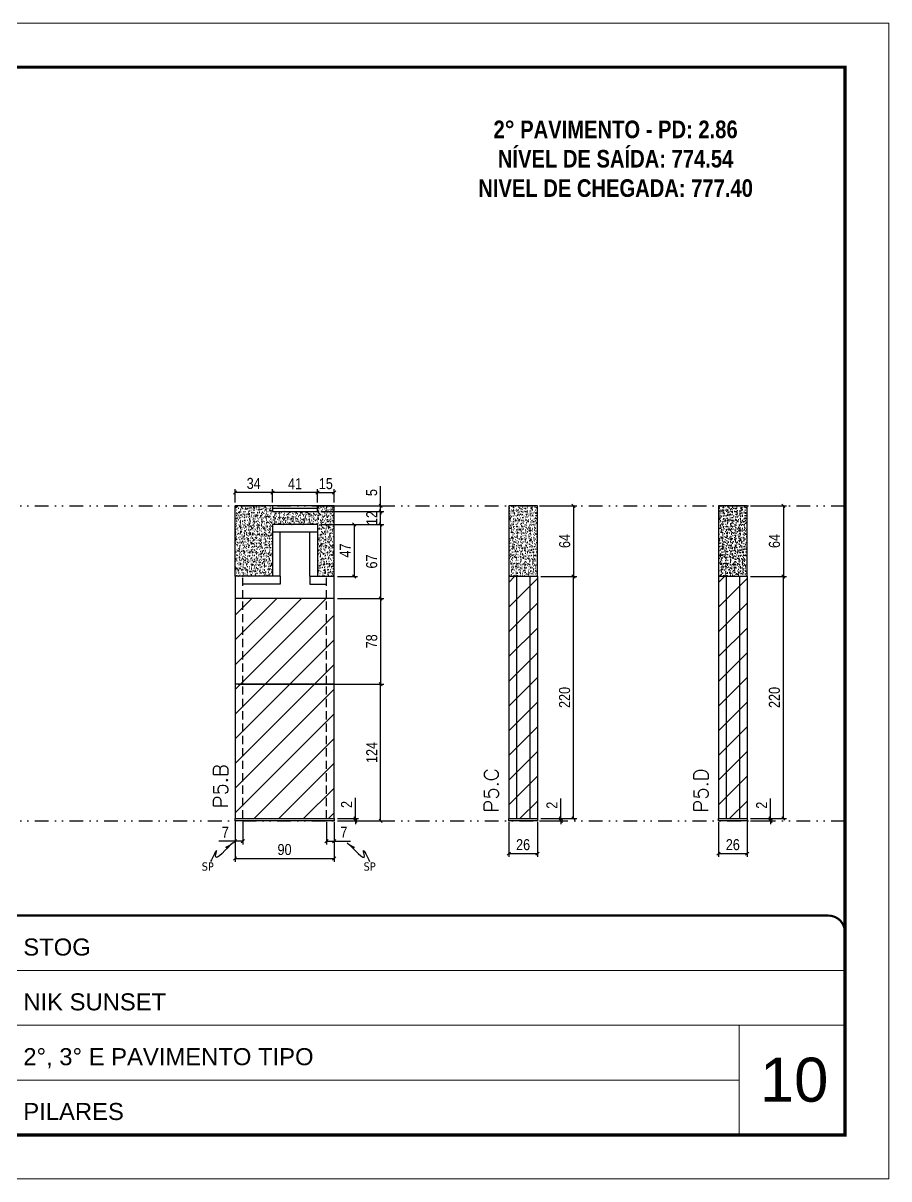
# Model space of a CAD drawing. Extents: x 808 to 7089, y -98 to 17032.
# Drawn here: x 3105 to 3892, y 13685 to 14735 of the extents above; entities that cross this region are included whole.
import ezdxf

# ---------------------------------------------------------------- set-up
doc = ezdxf.new("R2010")
doc.units = 0
for name, pattern in [('CONTINUO', [0]), ('DASHED', [0.75, 0.5, -0.25]), ('DIVIDE2', [0.625, 0.25, -0.125, 0, -0.125, 0, -0.125]), ('HIDDEN', [0.375, 0.25, -0.125])]:
    doc.linetypes.add(name, pattern=pattern)
for name, color, linetype, lineweight in [('CARIMBO', 255, 'Continuous', 9), ('Folhas', 255, 'Continuous', 9), ('REAPROVEITAMENTO', 251, 'Continuous', 9), ('SARRAFO DE PRESSAO', 251, 'DASHED', 9), ('Texto Seção', 7, 'Continuous', 15)]:
    doc.layers.add(name, color=color, linetype=linetype, lineweight=lineweight)
for name, color, linetype in [('COTA', 241, 'Continuous'), ('NOMENCLATURA', 7, 'Continuous'), ('Nível', 160, 'Continuous'), ('Painéis', 200, 'Continuous'), ('SARR_2.2x7', 40, 'Continuous'), ('SARR_EDITAR', 141, 'Continuous'), ('Sarrafo de Pressão', 42, 'HIDDEN'), ('texto', 7, 'Continuous')]:
    doc.layers.add(name, color=color, linetype=linetype)
doc.styles.add('ARIAL', font='arial.ttf')
doc.styles.add('COTA TECNICA', font='techl___.ttf', dxfattribs={"height": 10})
doc.styles.add('COTA TECNICA-50', font='techl___.ttf', dxfattribs={"height": 10})
doc.styles.add('REGUA-120', font='ROMANS.shx', dxfattribs={"height": 15})
doc.styles.add('ROMANC', font='techb___.ttf', dxfattribs={"height": 2.5})
doc.styles.get("Standard").update_dxf_attribs({"font": 'arial.ttf'})
doc.dimstyles.new('COTA PAINEL-50', dxfattribs={"dimtxt": 10, "dimasz": 3, "dimexe": 3, "dimexo": 3, "dimgap": 3, "dimtad": 1, "dimdec": 1, "dimzin": 12, "dimdsep": 46, "dimtxsty": 'COTA TECNICA-50', "dimblk1": 'OBLIQUE', "dimblk2": 'OBLIQUE', "dimsah": 1, "dimcen": 0.9, "dimclrd": 4, "dimclre": 4, "dimclrt": 240, "dimadec": 1, "dimazin": 3, "dimtfac": 1, "dimtdec": 1, "dimtmove": 0, "dimatfit": 3, "dimfxl": 1, "dimtolj": 1, "dimtzin": 12, "dimarcsym": 0})
doc.dimstyles.new('PAINEL', dxfattribs={"dimtxt": 10, "dimasz": 3, "dimexe": 3, "dimexo": 3, "dimgap": 3, "dimtad": 1, "dimdec": 1, "dimzin": 12, "dimdsep": 46, "dimtxsty": 'COTA TECNICA', "dimblk1": 'OBLIQUE', "dimblk2": 'OBLIQUE', "dimsah": 1, "dimcen": 0.9, "dimclrd": 4, "dimclre": 4, "dimclrt": 240, "dimadec": 1, "dimazin": 3, "dimtfac": 1, "dimtdec": 1, "dimtmove": 0, "dimatfit": 3, "dimfxl": 1, "dimtolj": 1, "dimtzin": 12, "dimarcsym": 0})
doc.dimstyles.get("Standard").update_dxf_attribs({"dimtxt": 0.18, "dimasz": 0.18, "dimexe": 0.18, "dimexo": 0.0625, "dimgap": 0.09, "dimtad": 0, "dimtih": 1, "dimtoh": 1, "dimdec": 4, "dimzin": 0, "dimdsep": 46, "dimtxsty": 'Standard', "dimcen": 0.09, "dimadec": 0, "dimazin": 0, "dimtfac": 1, "dimtdec": 4, "dimtofl": 0, "dimtmove": 0, "dimatfit": 3, "dimfxl": 1, "dimtolj": 1, "dimtzin": 0, "dimarcsym": 0})

# ---------------------------------------------------------------- blocks, each defined once
blk = doc.blocks.new('9999999999')
at = {"color": 30, "linetype": 'CONTINUO'}
for p, q in [((98564.6, 34379.6), (99584, 34379.6)), ((98564.6, 34329.8), (99488, 34329.8)), ((99584, 34329.8), (99488, 34329.8)), ((99488, 34329.8), (99488, 34230.2)), ((98564.6, 34280), (99488, 34280))]:
    blk.add_line(p, q, dxfattribs=at)
at = {"color": 30, "linetype": 'CONTINUO', "const_width": 2}
blk.add_lwpolyline([(99584, 34230.2), (99584, 34414.4, 0.414214), (99569, 34429.4), (98229, 34429.4, 0.414214), (98214, 34414.4), (98214, 34245.2, 0.414214), (98229, 34230.2), (99584, 34230.2)], format="xyb", dxfattribs=at)
at = {"layer": 'Folhas'}
blk.add_lwpolyline([(98139, 34190.2), (99624, 34190.2), (99624, 35240.2), (98139, 35240.2)], close=True, dxfattribs=at)
at = {"layer": 'Folhas', "color": 30, "const_width": 3}
blk.add_lwpolyline([(98214, 34230.2), (99584, 34230.2), (99584, 35200.2), (98214, 35200.2)], close=True, dxfattribs=at)
at = {"color": 7, "linetype": 'Continuous', "ltscale": 5, "style": 'ARIAL'}
for s, height, p in [('STOG', 15.48, (98837.7, 34393.1)), ('NIK SUNSET', 15.48, (98837.7, 34343.3)), ('2°, 3° E PAVIMENTO TIPO', 15.483, (98837.7, 34293.5)), ('PILARES', 15.48, (98837.7, 34243.7))]:
    blk.add_text(s, height=height, dxfattribs=at).set_placement(p)
blk = doc.blocks.new('_Oblique')
at = {"color": 0, "linetype": 'ByBlock', "lineweight": -2}
blk.add_line((-0.5, -0.5), (0.5, 0.5), dxfattribs=at)
blk = doc.blocks.new('*D1522')
at = {"layer": 'COTA', "color": 4, "lineweight": -2, "transparency": 16777216}
for p, q in [((3736.9, 14009.7), (3736.9, 13977.8)), ((3762.9, 14009.7), (3762.9, 13977.8)), ((3736.9, 13980.8), (3762.9, 13980.8))]:
    blk.add_line(p, q, dxfattribs=at)
at = {"layer": 'Defpoints', "color": 0, "transparency": 16777216}
for p in [(3736.9, 14012.7), (3762.9, 14012.7), (3762.9, 13980.8)]:
    blk.add_point(p, dxfattribs=at)
at = {"layer": 'COTA', "color": 4, "lineweight": -2, "transparency": 16777216, "xscale": 3, "yscale": 3, "zscale": 3, "rotation": 180}
blk.add_blockref('_Oblique', (3736.9, 13980.8), dxfattribs=at)
at = {"layer": 'COTA', "color": 4, "lineweight": -2, "transparency": 16777216, "xscale": 3, "yscale": 3, "zscale": 3}
blk.add_blockref('_Oblique', (3762.9, 13980.8), dxfattribs=at)
at = {"layer": 'COTA', "color": 240, "transparency": 16777216, "insert": (3749.9, 13988.9), "char_height": 10, "attachment_point": 5, "style": 'COTA TECNICA'}
blk.add_mtext('\\A1;26', dxfattribs=at)
blk = doc.blocks.new('*D1523')
at = {"layer": 'COTA', "color": 4, "lineweight": -2, "transparency": 16777216}
for p, q in [((3784.1, 14012.7), (3784.1, 14030.9)), ((3765.9, 14012.7), (3787.1, 14012.7)), ((3765.9, 14010.7), (3787.1, 14010.7)), ((3784.1, 14010.7), (3784.1, 14012.7)), ((3784.1, 14010.7), (3784.1, 14007.7))]:
    blk.add_line(p, q, dxfattribs=at)
at = {"layer": 'Defpoints', "color": 0, "transparency": 16777216}
for p in [(3762.9, 14012.7), (3762.9, 14010.7), (3784.1, 14012.7)]:
    blk.add_point(p, dxfattribs=at)
at = {"layer": 'COTA', "color": 4, "lineweight": -2, "transparency": 16777216, "xscale": 3, "yscale": 3, "zscale": 3}
for p, rotation in [((3784.1, 14012.7), 270), ((3784.1, 14010.7), 90)]:
    blk.add_blockref('_Oblique', p, dxfattribs=dict(at, rotation=rotation))
at = {"layer": 'COTA', "color": 240, "transparency": 16777216, "insert": (3776.1, 14024.8), "char_height": 10, "attachment_point": 5, "rotation": 90, "style": 'COTA TECNICA-50'}
blk.add_mtext('\\A1;2', dxfattribs=at)
blk = doc.blocks.new('*D2057')
at = {"layer": 'COTA', "color": 4, "linetype": 'ByBlock', "lineweight": -2, "transparency": 16777216}
for p, q in [((3765.9, 14296.8), (3798.8, 14296.8)), ((3795.8, 14296.8), (3795.8, 14232.7)), ((3765.9, 14232.7), (3798.8, 14232.7))]:
    blk.add_line(p, q, dxfattribs=at)
at = {"layer": 'Defpoints', "color": 0, "linetype": 'ByBlock', "transparency": 16777216}
for p in [(3762.9, 14296.8), (3762.9, 14232.7), (3795.8, 14232.7)]:
    blk.add_point(p, dxfattribs=at)
at = {"layer": 'COTA', "color": 4, "linetype": 'ByBlock', "lineweight": -2, "transparency": 16777216, "xscale": 3, "yscale": 3, "zscale": 3}
for p, rotation in [((3795.8, 14296.8), 90), ((3795.8, 14232.7), 270)]:
    blk.add_blockref('_Oblique', p, dxfattribs=dict(at, rotation=rotation))
at = {"layer": 'COTA', "color": 240, "linetype": 'ByBlock', "transparency": 16777216, "insert": (3787.7, 14264.8), "char_height": 10, "attachment_point": 5, "rotation": 90, "style": 'COTA TECNICA'}
blk.add_mtext('\\A1;64', dxfattribs=at)
blk = doc.blocks.new('*D2058')
at = {"layer": 'COTA', "color": 4, "lineweight": -2, "transparency": 16777216}
for p, q in [((3765.9, 14232.7), (3798.8, 14232.7)), ((3795.8, 14012.7), (3795.8, 14232.7)), ((3765.9, 14012.7), (3798.8, 14012.7))]:
    blk.add_line(p, q, dxfattribs=at)
at = {"layer": 'Defpoints', "color": 0, "transparency": 16777216}
for p in [(3762.9, 14232.7), (3795.8, 14232.7), (3762.9, 14012.7)]:
    blk.add_point(p, dxfattribs=at)
at = {"layer": 'COTA', "color": 4, "lineweight": -2, "transparency": 16777216, "xscale": 3, "yscale": 3, "zscale": 3}
for p, rotation in [((3795.8, 14232.7), 90), ((3795.8, 14012.7), 270)]:
    blk.add_blockref('_Oblique', p, dxfattribs=dict(at, rotation=rotation))
at = {"layer": 'COTA', "color": 240, "transparency": 16777216, "insert": (3787.7, 14122.7), "char_height": 10, "attachment_point": 5, "rotation": 90, "style": 'COTA TECNICA-50'}
blk.add_mtext('\\A1;220', dxfattribs=at)
blk = doc.blocks.new('*D1524')
at = {"layer": 'COTA', "color": 4, "lineweight": -2, "transparency": 16777216}
for p, q in [((3546.4, 14009.7), (3546.4, 13977.8)), ((3572.4, 14009.7), (3572.4, 13977.8)), ((3546.4, 13980.8), (3572.4, 13980.8))]:
    blk.add_line(p, q, dxfattribs=at)
at = {"layer": 'Defpoints', "color": 0, "transparency": 16777216}
for p in [(3546.4, 14012.7), (3572.4, 14012.7), (3572.4, 13980.8)]:
    blk.add_point(p, dxfattribs=at)
at = {"layer": 'COTA', "color": 4, "lineweight": -2, "transparency": 16777216, "xscale": 3, "yscale": 3, "zscale": 3, "rotation": 180}
blk.add_blockref('_Oblique', (3546.4, 13980.8), dxfattribs=at)
at = {"layer": 'COTA', "color": 4, "lineweight": -2, "transparency": 16777216, "xscale": 3, "yscale": 3, "zscale": 3}
blk.add_blockref('_Oblique', (3572.4, 13980.8), dxfattribs=at)
at = {"layer": 'COTA', "color": 240, "transparency": 16777216, "insert": (3559.4, 13988.9), "char_height": 10, "attachment_point": 5, "style": 'COTA TECNICA'}
blk.add_mtext('\\A1;26', dxfattribs=at)
blk = doc.blocks.new('*D1525')
at = {"layer": 'COTA', "color": 4, "lineweight": -2, "transparency": 16777216}
for p, q in [((3575.4, 14232.7), (3608.2, 14232.7)), ((3605.2, 14012.7), (3605.2, 14232.7)), ((3575.4, 14012.7), (3608.2, 14012.7))]:
    blk.add_line(p, q, dxfattribs=at)
at = {"layer": 'Defpoints', "color": 0, "transparency": 16777216}
for p in [(3572.4, 14232.7), (3605.2, 14232.7), (3572.4, 14012.7)]:
    blk.add_point(p, dxfattribs=at)
at = {"layer": 'COTA', "color": 4, "lineweight": -2, "transparency": 16777216, "xscale": 3, "yscale": 3, "zscale": 3}
for p, rotation in [((3605.2, 14232.7), 90), ((3605.2, 14012.7), 270)]:
    blk.add_blockref('_Oblique', p, dxfattribs=dict(at, rotation=rotation))
at = {"layer": 'COTA', "color": 240, "transparency": 16777216, "insert": (3597.1, 14122.7), "char_height": 10, "attachment_point": 5, "rotation": 90, "style": 'COTA TECNICA'}
blk.add_mtext('\\A1;220', dxfattribs=at)
blk = doc.blocks.new('*D1526')
at = {"layer": 'COTA', "color": 4, "lineweight": -2, "transparency": 16777216}
for p, q in [((3593.6, 14012.7), (3593.6, 14030.9)), ((3575.4, 14012.7), (3596.6, 14012.7)), ((3575.4, 14010.7), (3596.6, 14010.7)), ((3593.6, 14010.7), (3593.6, 14012.7)), ((3593.6, 14010.7), (3593.6, 14007.7))]:
    blk.add_line(p, q, dxfattribs=at)
at = {"layer": 'Defpoints', "color": 0, "transparency": 16777216}
for p in [(3572.4, 14012.7), (3572.4, 14010.7), (3593.6, 14012.7)]:
    blk.add_point(p, dxfattribs=at)
at = {"layer": 'COTA', "color": 4, "lineweight": -2, "transparency": 16777216, "xscale": 3, "yscale": 3, "zscale": 3}
for p, rotation in [((3593.6, 14012.7), 270), ((3593.6, 14010.7), 90)]:
    blk.add_blockref('_Oblique', p, dxfattribs=dict(at, rotation=rotation))
at = {"layer": 'COTA', "color": 240, "transparency": 16777216, "insert": (3585.6, 14024.8), "char_height": 10, "attachment_point": 5, "rotation": 90, "style": 'COTA TECNICA-50'}
blk.add_mtext('\\A1;2', dxfattribs=at)
blk = doc.blocks.new('*D2038')
at = {"layer": 'COTA', "color": 4, "linetype": 'ByBlock', "lineweight": -2, "transparency": 16777216}
for p, q in [((3575.4, 14296.8), (3608.3, 14296.8)), ((3605.3, 14296.8), (3605.3, 14232.7)), ((3575.4, 14232.7), (3608.3, 14232.7))]:
    blk.add_line(p, q, dxfattribs=at)
at = {"layer": 'Defpoints', "color": 0, "linetype": 'ByBlock', "transparency": 16777216}
for p in [(3572.4, 14296.8), (3572.4, 14232.7), (3605.3, 14232.7)]:
    blk.add_point(p, dxfattribs=at)
at = {"layer": 'COTA', "color": 4, "linetype": 'ByBlock', "lineweight": -2, "transparency": 16777216, "xscale": 3, "yscale": 3, "zscale": 3}
for p, rotation in [((3605.3, 14296.8), 90), ((3605.3, 14232.7), 270)]:
    blk.add_blockref('_Oblique', p, dxfattribs=dict(at, rotation=rotation))
at = {"layer": 'COTA', "color": 240, "linetype": 'ByBlock', "transparency": 16777216, "insert": (3597.2, 14264.8), "char_height": 10, "attachment_point": 5, "rotation": 90, "style": 'COTA TECNICA'}
blk.add_mtext('\\A1;64', dxfattribs=at)
blk = doc.blocks.new('*D1441')
at = {"layer": 'COTA', "color": 4, "lineweight": -2, "transparency": 16777216}
for p, q in [((3297.7, 14009.7), (3297.7, 13973.4)), ((3387.7, 14009.7), (3387.7, 13973.4)), ((3297.7, 13976.4), (3387.7, 13976.4))]:
    blk.add_line(p, q, dxfattribs=at)
at = {"layer": 'Defpoints', "color": 0, "transparency": 16777216}
for p in [(3297.7, 14012.7), (3387.7, 14012.7), (3387.7, 13976.4)]:
    blk.add_point(p, dxfattribs=at)
at = {"layer": 'COTA', "color": 4, "lineweight": -2, "transparency": 16777216, "xscale": 3, "yscale": 3, "zscale": 3, "rotation": 180}
blk.add_blockref('_Oblique', (3297.7, 13976.4), dxfattribs=at)
at = {"layer": 'COTA', "color": 4, "lineweight": -2, "transparency": 16777216, "xscale": 3, "yscale": 3, "zscale": 3}
blk.add_blockref('_Oblique', (3387.7, 13976.4), dxfattribs=at)
at = {"layer": 'COTA', "color": 240, "transparency": 16777216, "insert": (3342.7, 13984.5), "char_height": 10, "attachment_point": 5, "style": 'COTA TECNICA'}
blk.add_mtext('\\A1;90', dxfattribs=at)
blk = doc.blocks.new('*D1442')
at = {"layer": 'COTA', "color": 4, "lineweight": -2, "transparency": 16777216}
for p, q in [((3380.7, 14009.7), (3380.7, 13989.2)), ((3387.7, 14007.7), (3387.7, 13989.2)), ((3380.7, 13992.2), (3387.7, 13992.2)), ((3387.7, 13992.2), (3402.5, 13992.2))]:
    blk.add_line(p, q, dxfattribs=at)
at = {"layer": 'Defpoints', "color": 0, "transparency": 16777216}
for p in [(3380.7, 14012.7), (3387.7, 14010.7), (3387.7, 13992.2)]:
    blk.add_point(p, dxfattribs=at)
at = {"layer": 'COTA', "color": 4, "lineweight": -2, "transparency": 16777216, "xscale": 3, "yscale": 3, "zscale": 3, "rotation": 180}
blk.add_blockref('_Oblique', (3380.7, 13992.2), dxfattribs=at)
at = {"layer": 'COTA', "color": 4, "lineweight": -2, "transparency": 16777216, "xscale": 3, "yscale": 3, "zscale": 3}
blk.add_blockref('_Oblique', (3387.7, 13992.2), dxfattribs=at)
at = {"layer": 'COTA', "color": 240, "transparency": 16777216, "insert": (3396.6, 14000.3), "char_height": 10, "attachment_point": 5, "style": 'COTA TECNICA-50'}
blk.add_mtext('\\A1;7', dxfattribs=at)
blk = doc.blocks.new('*D1443')
at = {"layer": 'COTA', "color": 4, "lineweight": -2, "transparency": 16777216}
for p, q in [((3297.7, 14007.7), (3297.7, 13989.2)), ((3304.7, 14009.7), (3304.7, 13989.2)), ((3297.7, 13992.2), (3283, 13992.2)), ((3304.7, 13992.2), (3297.7, 13992.2))]:
    blk.add_line(p, q, dxfattribs=at)
at = {"layer": 'Defpoints', "color": 0, "transparency": 16777216}
for p in [(3297.7, 14010.7), (3304.7, 14012.7), (3297.7, 13992.2)]:
    blk.add_point(p, dxfattribs=at)
at = {"layer": 'COTA', "color": 4, "lineweight": -2, "transparency": 16777216, "xscale": 3, "yscale": 3, "zscale": 3, "rotation": 180}
blk.add_blockref('_Oblique', (3297.7, 13992.2), dxfattribs=at)
at = {"layer": 'COTA', "color": 4, "lineweight": -2, "transparency": 16777216, "xscale": 3, "yscale": 3, "zscale": 3}
blk.add_blockref('_Oblique', (3304.7, 13992.2), dxfattribs=at)
at = {"layer": 'COTA', "color": 240, "transparency": 16777216, "insert": (3288.9, 14000.3), "char_height": 10, "attachment_point": 5, "style": 'COTA TECNICA-50'}
blk.add_mtext('\\A1;7', dxfattribs=at)
blk = doc.blocks.new('*D1444')
at = {"layer": 'COTA', "color": 4, "linetype": 'ByBlock', "lineweight": -2, "transparency": 16777216}
for p, q in [((3390.7, 14134.7), (3433, 14134.7)), ((3430, 14010.7), (3430, 14134.7)), ((3390.7, 14010.7), (3433, 14010.7))]:
    blk.add_line(p, q, dxfattribs=at)
at = {"layer": 'Defpoints', "color": 0, "linetype": 'ByBlock', "transparency": 16777216}
for p in [(3387.7, 14134.7), (3430, 14134.7), (3387.7, 14010.7)]:
    blk.add_point(p, dxfattribs=at)
at = {"layer": 'COTA', "color": 4, "linetype": 'ByBlock', "lineweight": -2, "transparency": 16777216, "xscale": 3, "yscale": 3, "zscale": 3}
for p, rotation in [((3430, 14134.7), 90), ((3430, 14010.7), 270)]:
    blk.add_blockref('_Oblique', p, dxfattribs=dict(at, rotation=rotation))
at = {"layer": 'COTA', "color": 240, "linetype": 'ByBlock', "transparency": 16777216, "insert": (3421.9, 14072.7), "char_height": 10, "attachment_point": 5, "rotation": 90, "style": 'COTA TECNICA'}
blk.add_mtext('\\A1;124', dxfattribs=at)
blk = doc.blocks.new('*D1445')
at = {"layer": 'COTA', "color": 4, "lineweight": -2, "transparency": 16777216}
for p, q in [((3407, 14012.7), (3407, 14031.5)), ((3390.7, 14012.7), (3410, 14012.7)), ((3390.7, 14010.7), (3410, 14010.7)), ((3407, 14010.7), (3407, 14012.7)), ((3407, 14010.7), (3407, 14007.7))]:
    blk.add_line(p, q, dxfattribs=at)
at = {"layer": 'Defpoints', "color": 0, "transparency": 16777216}
for p in [(3387.7, 14012.7), (3387.7, 14010.7), (3407, 14010.7)]:
    blk.add_point(p, dxfattribs=at)
at = {"layer": 'COTA', "color": 4, "lineweight": -2, "transparency": 16777216, "xscale": 3, "yscale": 3, "zscale": 3}
for p, rotation in [((3407, 14012.7), 270), ((3407, 14010.7), 90)]:
    blk.add_blockref('_Oblique', p, dxfattribs=dict(at, rotation=rotation))
at = {"layer": 'COTA', "color": 240, "transparency": 16777216, "insert": (3399, 14025.5), "char_height": 10, "attachment_point": 5, "rotation": 90, "style": 'COTA TECNICA-50'}
blk.add_mtext('\\A1;2', dxfattribs=at)
blk = doc.blocks.new('*D1446')
at = {"layer": 'COTA', "color": 4, "linetype": 'ByBlock', "lineweight": -2, "transparency": 16777216}
for p, q in [((3390.7, 14134.7), (3433, 14134.7)), ((3430, 14010.7), (3430, 14134.7)), ((3390.7, 14010.7), (3433, 14010.7))]:
    blk.add_line(p, q, dxfattribs=at)
at = {"layer": 'Defpoints', "color": 0, "linetype": 'ByBlock', "transparency": 16777216}
for p in [(3387.7, 14134.7), (3430, 14134.7), (3387.7, 14010.7)]:
    blk.add_point(p, dxfattribs=at)
at = {"layer": 'COTA', "color": 4, "linetype": 'ByBlock', "lineweight": -2, "transparency": 16777216, "xscale": 3, "yscale": 3, "zscale": 3}
for p, rotation in [((3430, 14134.7), 90), ((3430, 14010.7), 270)]:
    blk.add_blockref('_Oblique', p, dxfattribs=dict(at, rotation=rotation))
at = {"layer": 'COTA', "color": 240, "linetype": 'ByBlock', "transparency": 16777216, "insert": (3421.9, 14072.7), "char_height": 10, "attachment_point": 5, "rotation": 90, "style": 'COTA TECNICA'}
blk.add_mtext('\\A1;124', dxfattribs=at)
blk = doc.blocks.new('*D1447')
at = {"layer": 'COTA', "color": 4, "lineweight": -2, "transparency": 16777216}
for p, q in [((3297.7, 14299.7), (3297.7, 14311.8)), ((3331.7, 14299.7), (3331.7, 14311.8)), ((3331.7, 14308.8), (3297.7, 14308.8))]:
    blk.add_line(p, q, dxfattribs=at)
at = {"layer": 'Defpoints', "color": 0, "transparency": 16777216}
for p in [(3297.7, 14308.8), (3297.7, 14296.7), (3331.7, 14296.7)]:
    blk.add_point(p, dxfattribs=at)
at = {"layer": 'COTA', "color": 4, "lineweight": -2, "transparency": 16777216, "xscale": 3, "yscale": 3, "zscale": 3, "rotation": 180}
blk.add_blockref('_Oblique', (3297.7, 14308.8), dxfattribs=at)
at = {"layer": 'COTA', "color": 4, "lineweight": -2, "transparency": 16777216, "xscale": 3, "yscale": 3, "zscale": 3}
blk.add_blockref('_Oblique', (3331.7, 14308.8), dxfattribs=at)
at = {"layer": 'COTA', "color": 240, "transparency": 16777216, "insert": (3314.7, 14317.1), "char_height": 10, "attachment_point": 5, "style": 'COTA TECNICA-50'}
blk.add_mtext('\\A1;34', dxfattribs=at)
blk = doc.blocks.new('*D1448')
at = {"layer": 'COTA', "color": 4, "lineweight": -2, "transparency": 16777216}
for p, q in [((3375.7, 14279.7), (3433, 14279.7)), ((3430, 14279.7), (3430, 14212.7)), ((3390.7, 14212.7), (3433, 14212.7))]:
    blk.add_line(p, q, dxfattribs=at)
at = {"layer": 'Defpoints', "color": 0, "transparency": 16777216}
for p in [(3372.7, 14279.7), (3387.7, 14212.7), (3430, 14212.7)]:
    blk.add_point(p, dxfattribs=at)
at = {"layer": 'COTA', "color": 4, "lineweight": -2, "transparency": 16777216, "xscale": 3, "yscale": 3, "zscale": 3}
for p, rotation in [((3430, 14279.7), 90), ((3430, 14212.7), 270)]:
    blk.add_blockref('_Oblique', p, dxfattribs=dict(at, rotation=rotation))
at = {"layer": 'COTA', "color": 240, "transparency": 16777216, "insert": (3421.9, 14246.2), "char_height": 10, "attachment_point": 5, "rotation": 90, "style": 'COTA TECNICA'}
blk.add_mtext('\\A1;67', dxfattribs=at)
blk = doc.blocks.new('*D2039')
at = {"layer": 'COTA', "color": 4, "lineweight": -2, "transparency": 16777216}
for p, q in [((3390.7, 14212.7), (3433, 14212.7)), ((3430, 14212.7), (3430, 14134.7)), ((3300.7, 14134.7), (3433, 14134.7))]:
    blk.add_line(p, q, dxfattribs=at)
at = {"layer": 'Defpoints', "color": 0, "transparency": 16777216}
for p in [(3387.7, 14212.7), (3297.7, 14134.7), (3430, 14134.7)]:
    blk.add_point(p, dxfattribs=at)
at = {"layer": 'COTA', "color": 4, "lineweight": -2, "transparency": 16777216, "xscale": 3, "yscale": 3, "zscale": 3}
for p, rotation in [((3430, 14212.7), 90), ((3430, 14134.7), 270)]:
    blk.add_blockref('_Oblique', p, dxfattribs=dict(at, rotation=rotation))
at = {"layer": 'COTA', "color": 240, "transparency": 16777216, "insert": (3421.9, 14173.7), "char_height": 10, "attachment_point": 5, "rotation": 90, "style": 'COTA TECNICA'}
blk.add_mtext('\\A1;78', dxfattribs=at)
blk = doc.blocks.new('*D1449')
at = {"layer": 'COTA', "color": 4, "lineweight": -2, "transparency": 16777216}
for p, q in [((3375.7, 14279.7), (3408.9, 14279.7)), ((3405.9, 14279.7), (3405.9, 14232.7)), ((3390.7, 14232.7), (3408.9, 14232.7))]:
    blk.add_line(p, q, dxfattribs=at)
at = {"layer": 'Defpoints', "color": 0, "transparency": 16777216}
for p in [(3372.7, 14279.7), (3387.7, 14232.7), (3405.9, 14232.7)]:
    blk.add_point(p, dxfattribs=at)
at = {"layer": 'COTA', "color": 4, "lineweight": -2, "transparency": 16777216, "xscale": 3, "yscale": 3, "zscale": 3}
for p, rotation in [((3405.9, 14279.7), 90), ((3405.9, 14232.7), 270)]:
    blk.add_blockref('_Oblique', p, dxfattribs=dict(at, rotation=rotation))
at = {"layer": 'COTA', "color": 240, "transparency": 16777216, "insert": (3397.8, 14256.2), "char_height": 10, "attachment_point": 5, "rotation": 90, "style": 'COTA TECNICA'}
blk.add_mtext('\\A1;47', dxfattribs=at)
blk = doc.blocks.new('*D1450')
at = {"layer": 'COTA', "color": 4, "lineweight": -2, "transparency": 16777216}
for p, q in [((3372.7, 14299.7), (3372.7, 14311.8)), ((3387.7, 14299.7), (3387.7, 14311.8)), ((3372.7, 14308.8), (3387.7, 14308.8))]:
    blk.add_line(p, q, dxfattribs=at)
at = {"layer": 'Defpoints', "color": 0, "transparency": 16777216}
for p in [(3387.7, 14308.8), (3372.7, 14296.7), (3387.7, 14296.7)]:
    blk.add_point(p, dxfattribs=at)
at = {"layer": 'COTA', "color": 4, "lineweight": -2, "transparency": 16777216, "xscale": 3, "yscale": 3, "zscale": 3, "rotation": 180}
blk.add_blockref('_Oblique', (3372.7, 14308.8), dxfattribs=at)
at = {"layer": 'COTA', "color": 4, "lineweight": -2, "transparency": 16777216, "xscale": 3, "yscale": 3, "zscale": 3}
blk.add_blockref('_Oblique', (3387.7, 14308.8), dxfattribs=at)
at = {"layer": 'COTA', "color": 240, "transparency": 16777216, "insert": (3380.2, 14316.9), "char_height": 10, "attachment_point": 5, "style": 'COTA TECNICA'}
blk.add_mtext('\\A1;15', dxfattribs=at)
blk = doc.blocks.new('*D1423')
at = {"layer": 'COTA', "color": 4, "lineweight": -2, "transparency": 16777216}
for p, q in [((3375.7, 14291.7), (3433, 14291.7)), ((3430, 14279.7), (3430, 14291.7)), ((3375.7, 14279.7), (3433, 14279.7))]:
    blk.add_line(p, q, dxfattribs=at)
at = {"layer": 'Defpoints', "color": 0, "transparency": 16777216}
for p in [(3372.7, 14291.7), (3430, 14291.7), (3372.7, 14279.7)]:
    blk.add_point(p, dxfattribs=at)
at = {"layer": 'COTA', "color": 4, "lineweight": -2, "transparency": 16777216, "xscale": 3, "yscale": 3, "zscale": 3}
for p, rotation in [((3430, 14291.7), 90), ((3430, 14279.7), 270)]:
    blk.add_blockref('_Oblique', p, dxfattribs=dict(at, rotation=rotation))
at = {"layer": 'COTA', "color": 240, "transparency": 16777216, "insert": (3421.9, 14285.7), "char_height": 10, "attachment_point": 5, "rotation": 90, "style": 'COTA TECNICA'}
blk.add_mtext('\\A1;12', dxfattribs=at)
blk = doc.blocks.new('*D1424')
at = {"layer": 'COTA', "color": 4, "lineweight": -2, "transparency": 16777216}
for p, q in [((3430, 14296.7), (3430, 14314.8)), ((3375.7, 14296.7), (3433, 14296.7)), ((3375.7, 14291.7), (3433, 14291.7)), ((3430, 14291.7), (3430, 14296.7)), ((3430, 14291.7), (3430, 14288.7))]:
    blk.add_line(p, q, dxfattribs=at)
at = {"layer": 'Defpoints', "color": 0, "transparency": 16777216}
for p in [(3372.7, 14296.7), (3372.7, 14291.7), (3430, 14296.7)]:
    blk.add_point(p, dxfattribs=at)
at = {"layer": 'COTA', "color": 4, "lineweight": -2, "transparency": 16777216, "xscale": 3, "yscale": 3, "zscale": 3}
for p, rotation in [((3430, 14296.7), 270), ((3430, 14291.7), 90)]:
    blk.add_blockref('_Oblique', p, dxfattribs=dict(at, rotation=rotation))
at = {"layer": 'COTA', "color": 240, "transparency": 16777216, "insert": (3421.8, 14308.8), "char_height": 10, "attachment_point": 5, "rotation": 90, "style": 'COTA TECNICA'}
blk.add_mtext('\\A1;5', dxfattribs=at)
blk = doc.blocks.new('*D2032')
at = {"layer": 'COTA', "color": 4, "lineweight": -2, "transparency": 16777216}
for p, q in [((3331.7, 14299.7), (3331.7, 14311.8)), ((3372.7, 14299.7), (3372.7, 14311.8)), ((3372.7, 14308.8), (3331.7, 14308.8))]:
    blk.add_line(p, q, dxfattribs=at)
at = {"layer": 'Defpoints', "color": 0, "transparency": 16777216}
for p in [(3331.7, 14308.8), (3331.7, 14296.7), (3372.7, 14296.7)]:
    blk.add_point(p, dxfattribs=at)
at = {"layer": 'COTA', "color": 4, "lineweight": -2, "transparency": 16777216, "xscale": 3, "yscale": 3, "zscale": 3, "rotation": 180}
blk.add_blockref('_Oblique', (3331.7, 14308.8), dxfattribs=at)
at = {"layer": 'COTA', "color": 4, "lineweight": -2, "transparency": 16777216, "xscale": 3, "yscale": 3, "zscale": 3}
blk.add_blockref('_Oblique', (3372.7, 14308.8), dxfattribs=at)
at = {"layer": 'COTA', "color": 240, "transparency": 16777216, "insert": (3352.2, 14316.9), "char_height": 10, "attachment_point": 5, "style": 'COTA TECNICA'}
blk.add_mtext('\\A1;41', dxfattribs=at)

msp = doc.modelspace()

# ---------------------------------------------------------------- hatches: boundary and pattern name
at = {"layer": 'COTA', "linetype": 'ByBlock'}
h = msp.add_hatch(dxfattribs=at)
h.set_pattern_fill('AR-CONC', color=256, scale=0.03)
h.set_pattern_definition([(50, (-5149.3653, 10184.7484), (5.46554, -0.4781726), [0.5715, -6.2865]), (355, (-5149.3653, 10184.7484), (-1.0573026, 5.7317054), [0.4572, -5.0292175]), (100.451445, (-5148.91, 10184.7086), (4.4082374, 5.2535326), [0.4857003, -5.3427073]), (46.1842, (-5149.3653, 10186.2724), (8.132371, -1.26127), [0.85725, -9.42975]), (96.63556, (-5148.688, 10186.167), (7.122124, 7.422784), [0.728551, -8.014068]), (351.18415, (-5149.365, 10186.272), (7.122124, 7.422784), [0.685799, -7.543792]), (21, (-5148.6033, 10185.8914), (4.5484317, -3.067956), [0.5715, -6.2865]), (326, (-5148.6033, 10185.8914), (1.854061, 5.525639), [0.4572, -5.0292]), (71.451445, (-5148.2243, 10185.636), (6.4024926, 2.457683), [0.4857003, -5.342698]), (37.5, (-5149.3653, 10184.7484), (0.0926581, 2.53665117), [0, -4.96824, 0, -5.1054, 0, -5.04825]), (7.5, (-5149.3653, 10184.7484), (2.0045899, 3.00541724), [0, -2.91084, 0, -4.85394, 0, -1.92405]), (327.5, (-5151.0646, 10184.7484), (4.06771786, -0.1718623), [0, -1.905, 0, -5.9436, 0, -7.8867]), (317.5, (-5151.8266, 10184.7484), (4.4438754, 0.7627947), [0, -2.4765, 0, -3.94716, 0, -5.6007])])
h.paths.add_polyline_path([(3372.72, 14291.74), (3372.72, 14296.74), (3387.72, 14296.74), (3387.72, 14232.74), (3372.72, 14232.74), (3372.72, 14279.74), (3331.72, 14279.74), (3331.72, 14232.74), (3297.72, 14232.74), (3297.72, 14296.74), (3331.72, 14296.74), (3331.72, 14291.74)])
h = msp.add_hatch(dxfattribs=at)
h.set_pattern_fill('AR-CONC', color=256, scale=0.03)
h.set_pattern_definition([(50, (-5542.708, 10184.7723), (5.46554, -0.4781726), [0.5715, -6.2865]), (355, (-5542.708, 10184.7723), (-1.0573026, 5.7317054), [0.4572, -5.0292175]), (100.451445, (-5542.2527, 10184.7325), (4.4082374, 5.2535326), [0.4857003, -5.3427073]), (46.1842, (-5542.708, 10186.296), (8.132371, -1.26127), [0.85725, -9.42975]), (96.63556, (-5542.0305, 10186.191), (7.122124, 7.422784), [0.728551, -8.014068]), (351.18415, (-5542.708, 10186.296), (7.122124, 7.422784), [0.685799, -7.543792]), (21, (-5541.946, 10185.9153), (4.5484317, -3.067956), [0.5715, -6.2865]), (326, (-5541.946, 10185.9153), (1.854061, 5.525639), [0.4572, -5.0292]), (71.451445, (-5541.567, 10185.6596), (6.4024926, 2.457683), [0.4857003, -5.342698]), (37.5, (-5542.7081, 10184.7723), (0.0926581, 2.53665117), [0, -4.96824, 0, -5.1054, 0, -5.04825]), (7.5, (-5542.7081, 10184.7723), (2.0045899, 3.00541724), [0, -2.91084, 0, -4.85394, 0, -1.92405]), (327.5, (-5544.4074, 10184.7723), (4.06771786, -0.1718623), [0, -1.905, 0, -5.9436, 0, -7.8867]), (317.5, (-5545.1694, 10184.7723), (4.4438754, 0.7627947), [0, -2.4765, 0, -3.94716, 0, -5.6007])])
h.paths.add_polyline_path([(3572.41, 14296.76), (3546.41, 14296.76), (3546.41, 14232.74), (3572.41, 14232.74)])
h = msp.add_hatch(dxfattribs=at)
h.set_pattern_fill('AR-CONC', color=256, scale=0.03)
h.set_pattern_definition([(50, (-5352.2183, 10184.7723), (5.46554, -0.4781726), [0.5715, -6.2865]), (355, (-5352.218, 10184.7723), (-1.0573026, 5.7317054), [0.4572, -5.0292175]), (100.451445, (-5351.763, 10184.7325), (4.4082374, 5.2535326), [0.4857003, -5.3427073]), (46.1842, (-5352.218, 10186.296), (8.132371, -1.26127), [0.85725, -9.42975]), (96.63556, (-5351.5406, 10186.191), (7.122124, 7.422784), [0.728551, -8.014068]), (351.18415, (-5352.218, 10186.296), (7.122124, 7.422784), [0.685799, -7.543792]), (21, (-5351.4563, 10185.9153), (4.5484317, -3.067956), [0.5715, -6.2865]), (326, (-5351.456, 10185.9153), (1.854061, 5.525639), [0.4572, -5.0292]), (71.451445, (-5351.077, 10185.6596), (6.4024926, 2.457683), [0.4857003, -5.342698]), (37.5, (-5352.2183, 10184.7723), (0.0926581, 2.53665117), [0, -4.96824, 0, -5.1054, 0, -5.04825]), (7.5, (-5352.2183, 10184.7723), (2.0045899, 3.00541724), [0, -2.91084, 0, -4.85394, 0, -1.92405]), (327.5, (-5353.9175, 10184.7723), (4.06771786, -0.1718623), [0, -1.905, 0, -5.9436, 0, -7.8867]), (317.5, (-5354.6795, 10184.7723), (4.4438754, 0.7627947), [0, -2.4765, 0, -3.94716, 0, -5.6007])])
h.paths.add_polyline_path([(3762.9, 14296.76), (3736.9, 14296.76), (3736.9, 14232.74), (3762.9, 14232.74)])
at = {"layer": 'REAPROVEITAMENTO', "linetype": 'ByBlock'}
h = msp.add_hatch(dxfattribs=at)
h.set_pattern_fill('ANSI31', color=256, scale=5, style=2)
h.set_pattern_definition([(45, (-2202.329, 5088.338), (-11.22532, 11.22532), [])])
h.paths.add_polyline_path([(3572.41, 14232.74), (3546.41, 14232.74), (3546.41, 14012.74), (3572.41, 14012.74)])
h = msp.add_hatch(dxfattribs=at)
h.set_pattern_fill('ANSI31', color=256, scale=5, style=2)
h.set_pattern_definition([(45, (-2011.839, 5088.338), (-11.22532, 11.22532), [])])
h.paths.add_polyline_path([(3762.9, 14232.74), (3736.9, 14232.74), (3736.9, 14012.74), (3762.9, 14012.74)])
h = msp.add_hatch(dxfattribs=at)
h.set_pattern_fill('ANSI31', color=256, scale=5, style=2)
h.set_pattern_definition([(45, (-288.453, 5088.338), (-11.22532, 11.22532), [])])
h.paths.add_polyline_path([(3297.72, 14212.74), (3387.72, 14212.74), (3387.72, 14012.74), (3297.72, 14012.74)])

# ---------------------------------------------------------------- linework, layer by layer
at = {"layer": 'COTA', "linetype": 'ByBlock'}
for p, q in [((3297.72, 14232.74), (3297.72, 14296.74)), ((3331.72, 14296.74), (3297.72, 14296.74)), ((3387.72, 14296.74), (3372.72, 14296.74)), ((3387.72, 14296.74), (3387.72, 14296.74)), ((3387.72, 14232.74), (3387.72, 14296.74)), ((3387.72, 14232.74), (3387.72, 14232.74))]:
    msp.add_line(p, q, dxfattribs=at)
for points in [[(3546.41, 14232.74), (3572.41, 14232.74), (3572.41, 14296.76), (3546.41, 14296.76)], [(3736.9, 14232.74), (3762.9, 14232.74), (3762.9, 14296.76), (3736.9, 14296.76)]]:
    msp.add_lwpolyline(points, close=True, dxfattribs=at)
at = {"layer": 'Nível', "color": 4, "linetype": 'DIVIDE2', "ltscale": 50}
for p, q in [((2801.34, 14296.74), (3851.67, 14296.74)), ((2801.34, 14010.74), (3851.67, 14010.74))]:
    msp.add_line(p, q, dxfattribs=at)
at = {"layer": 'Painéis'}
for p, q in [((3372.72, 14279.74), (3331.72, 14279.74)), ((3331.72, 14279.74), (3331.72, 14232.74)), ((3372.72, 14279.74), (3372.72, 14232.74)), ((3331.72, 14232.74), (3297.72, 14232.74)), ((3297.72, 14232.74), (3297.72, 14134.74)), ((3372.72, 14232.74), (3387.72, 14232.74)), ((3387.72, 14134.74), (3387.72, 14232.74)), ((3546.41, 14232.74), (3546.41, 14012.74)), ((3546.41, 14232.74), (3572.41, 14232.74)), ((3546.41, 14232.74), (3572.41, 14232.74)), ((3572.41, 14232.74), (3572.41, 14012.74)), ((3736.9, 14232.74), (3736.9, 14012.74)), ((3736.9, 14232.74), (3762.9, 14232.74)), ((3762.9, 14232.74), (3762.9, 14012.74)), ((3387.72, 14212.74), (3297.72, 14212.74)), ((3546.41, 14012.74), (3572.41, 14012.74)), ((3546.41, 14012.74), (3572.41, 14012.74)), ((3546.41, 14010.74), (3546.41, 14012.74)), ((3572.41, 14010.74), (3546.41, 14010.74)), ((3572.41, 14012.74), (3572.41, 14010.74)), ((3736.9, 14012.74), (3762.9, 14012.74)), ((3736.9, 14012.74), (3762.9, 14012.74)), ((3736.9, 14010.74), (3736.9, 14012.74)), ((3762.9, 14010.74), (3736.9, 14010.74)), ((3762.9, 14012.74), (3762.9, 14010.74))]:
    msp.add_line(p, q, dxfattribs=at)
for points in [[(3372.72, 14296.74), (3331.72, 14296.74), (3331.72, 14291.74), (3372.72, 14291.74)], [(3387.72, 14134.74), (3297.72, 14134.74), (3297.72, 14012.74), (3387.72, 14012.74)], [(3387.72, 14010.74), (3297.72, 14010.74), (3297.72, 14012.74), (3387.72, 14012.74)]]:
    msp.add_lwpolyline(points, close=True, dxfattribs=at)
at = {"layer": 'SARR_2.2x7'}
for p, q in [((3372.72, 14272.74), (3331.72, 14272.74)), ((3338.72, 14232.74), (3338.72, 14272.74)), ((3365.72, 14232.74), (3365.72, 14272.74)), ((3338.72, 14232.74), (3331.72, 14232.74)), ((3338.72, 14232.74), (3338.72, 14225.74)), ((3365.72, 14232.74), (3372.72, 14232.74)), ((3365.72, 14232.74), (3365.72, 14225.74)), ((3553.41, 14232.74), (3553.41, 14012.74)), ((3565.41, 14232.74), (3565.41, 14012.74)), ((3743.9, 14232.74), (3743.9, 14012.74)), ((3755.9, 14232.74), (3755.9, 14012.74)), ((3338.72, 14225.74), (3304.72, 14225.74)), ((3365.72, 14225.74), (3380.72, 14225.74))]:
    msp.add_line(p, q, dxfattribs=at)
at = {"layer": 'SARR_EDITAR', "linetype": 'Continuous'}
msp.add_line((3372.72, 14294.24), (3331.72, 14294.24), dxfattribs=at)
at = {"layer": 'Sarrafo de Pressão', "ltscale": 30}
for p, q in [((3304.72, 14212.74), (3304.72, 14232.74)), ((3380.72, 14212.74), (3380.72, 14232.74)), ((3304.72, 14134.74), (3304.72, 14212.74)), ((3380.72, 14134.74), (3380.72, 14212.74)), ((3304.72, 14012.74), (3304.72, 14134.74)), ((3380.72, 14012.74), (3380.72, 14134.74))]:
    msp.add_line(p, q, dxfattribs=at)

# ---------------------------------------------------------------- block references
at = {"layer": 'SARRAFO DE PRESSAO', "color": 6, "linetype": 'ByBlock'}
msp.add_blockref('9999999999', (-95732.31, -20504.88), dxfattribs=at)

# ---------------------------------------------------------------- texts
at = {"layer": 'CARIMBO', "style": 'ARIAL'}
msp.add_text('10', height=40, dxfattribs=at).set_placement((3774.53, 13755.47))
at = {"layer": 'NOMENCLATURA', "color": 2, "insert": (3643.41, 14673.47), "char_height": 16, "attachment_point": 2, "style": 'ROMANC'}
msp.add_mtext_dynamic_manual_height_columns('\\P2° PAVIMENTO - PD: 2.86\\PNÍVEL DE SAÍDA: 774.54\\PNIVEL DE CHEGADA: 777.40', width=328.3607, gutter_width=1, heights=[0], dxfattribs=at)
at = {"layer": 'texto', "color": 0, "char_height": 7.5, "attachment_point": 5}
for insert in [(3272.95, 13969.06), (3419.97, 13969.06)]:
    msp.add_mtext('{\\fTahoma|b0|i0|c0|p34;\\C4;SP}', dxfattribs=dict(at, insert=insert))
at = {"layer": 'Texto Seção', "char_height": 13, "width": 285.3299, "attachment_point": 7, "rotation": 90, "style": 'REGUA-120'}
for s, insert in [('P5.B', (3291.04, 14021.99)), ('P5.C', (3536.96, 14018.15)), ('\\pxt4;P5.D', (3727.45, 14018.15))]:
    msp.add_mtext(s, dxfattribs=dict(at, insert=insert))

# ---------------------------------------------------------------- dimensions: what is measured, and where the dimension line sits
at = {"layer": 'COTA'}
for base, p1, p2, angle, dimstyle, picture, middle in [((3297.72, 14308.83), (3331.72, 14296.74), (3297.72, 14296.74), 180, 'COTA PAINEL-50', '*D1447', (3314.72, 14317.05)), ((3331.72, 14308.83), (3372.72, 14296.74), (3331.72, 14296.74), 180, 'PAINEL', '*D2032', (3352.22, 14316.91)), ((3429.95, 14296.74), (3372.72, 14291.74), (3372.72, 14296.74), 90, 'PAINEL', '*D1424', (3421.84, 14308.79)), ((3429.95, 14212.74), (3372.72, 14279.74), (3387.72, 14212.74), 90, 'PAINEL', '*D1448', (3421.85, 14246.24)), ((3405.9, 14232.74), (3372.72, 14279.74), (3387.72, 14232.74), 90, 'PAINEL', '*D1449', (3397.83, 14256.24)), ((3795.76, 14232.74), (3762.9, 14012.74), (3762.9, 14232.74), 90, 'COTA PAINEL-50', '*D2058', (3787.66, 14122.74)), ((3429.95, 14134.74), (3387.72, 14212.74), (3297.72, 14134.74), 90, 'PAINEL', '*D2039', (3421.86, 14173.74)), ((3297.72, 13992.23), (3304.72, 14012.74), (3297.72, 14010.74), 180, 'COTA PAINEL-50', '*D1443', (3288.86, 14000.3))]:
    dim = msp.add_linear_dim(base=base, p1=p1, p2=p2, angle=angle, dimstyle=dimstyle, dxfattribs=at)
    dim.commit()
    dim.dimension.update_dxf_attribs({"geometry": picture, "text_midpoint": middle})
for base, p1, p2, angle, dimstyle, picture, middle in [((3387.72, 14308.83), (3372.72, 14296.74), (3387.72, 14296.74), 180, 'PAINEL', '*D1450', (3380.22, 14308.83)), ((3429.95, 14291.74), (3372.72, 14279.74), (3372.72, 14291.74), 90, 'PAINEL', '*D1423', (3429.95, 14285.74)), ((3406.98, 14010.74), (3387.72, 14012.74), (3387.72, 14010.74), 90, 'COTA PAINEL-50', '*D1445', (3406.98, 14025.49)), ((3593.61, 14012.74), (3572.41, 14010.74), (3572.41, 14012.74), 90, 'COTA PAINEL-50', '*D1526', (3593.61, 14024.8)), ((3784.1, 14012.74), (3762.9, 14010.74), (3762.9, 14012.74), 90, 'COTA PAINEL-50', '*D1523', (3784.1, 14024.8))]:
    dim = msp.add_linear_dim(base=base, p1=p1, p2=p2, angle=angle, dimstyle=dimstyle, dxfattribs=at)
    dim.commit()
    dim.dimension.update_dxf_attribs({"geometry": picture, "text_midpoint": middle, "dimtype": 160})
at = {"layer": 'COTA', "linetype": 'ByBlock'}
for base, p1, p2, picture, middle in [((3605.27, 14232.74), (3572.41, 14296.76), (3572.41, 14232.74), '*D2038', (3597.17, 14264.75)), ((3795.76, 14232.74), (3762.9, 14296.76), (3762.9, 14232.74), '*D2057', (3787.66, 14264.75))]:
    dim = msp.add_linear_dim(base=base, p1=p1, p2=p2, angle=90, dimstyle='PAINEL', dxfattribs=at)
    dim.commit()
    dim.dimension.update_dxf_attribs({"geometry": picture, "text_midpoint": middle})
at = {"layer": 'COTA'}
dim = msp.add_linear_dim(base=(3605.23, 14232.74), p1=(3572.41, 14012.74), p2=(3572.41, 14232.74), angle=90, dimstyle='PAINEL', override={"dimarcsym": 2}, dxfattribs=at)
dim.commit()
dim.dimension.update_dxf_attribs({"geometry": '*D1525', "text_midpoint": (3597.13, 14122.74)})
at = {"layer": 'COTA', "linetype": 'ByBlock'}
for picture in ['*D1444', '*D1446']:
    dim = msp.add_aligned_dim(p1=(3387.72, 14010.74), p2=(3387.72, 14134.74), distance=-42.23, dimstyle='PAINEL', dxfattribs=at)
    dim.commit()
    dim.dimension.update_dxf_attribs({"geometry": picture, "text_midpoint": (3421.88, 14072.74)})
at = {"layer": 'COTA'}
for base, p1, p2, picture, middle in [((3387.72, 13976.38), (3297.72, 14012.74), (3387.72, 14012.74), '*D1441', (3342.72, 13984.51)), ((3572.41, 13980.85), (3546.41, 14012.74), (3572.41, 14012.74), '*D1524', (3559.41, 13988.95)), ((3762.9, 13980.85), (3736.9, 14012.74), (3762.9, 14012.74), '*D1522', (3749.9, 13988.95))]:
    dim = msp.add_linear_dim(base=base, p1=p1, p2=p2, dimstyle='PAINEL', override={"dimarcsym": 2}, dxfattribs=at)
    dim.commit()
    dim.dimension.update_dxf_attribs({"geometry": picture, "text_midpoint": middle})
dim = msp.add_linear_dim(base=(3387.72, 13992.23), p1=(3380.72, 14012.74), p2=(3387.72, 14010.74), dimstyle='COTA PAINEL-50', dxfattribs=at)
dim.commit()
dim.dimension.update_dxf_attribs({"geometry": '*D1442', "text_midpoint": (3396.59, 14000.3)})

# ---------------------------------------------------------------- leaders
at = {"layer": 'COTA', "path_type": 1}
for points in [[(3295.89, 13990.56), (3280.11, 13978.72), (3281.03, 13983.53), (3275.48, 13973.75)], [(3399.55, 13990.56), (3415.34, 13978.72), (3414.41, 13983.53), (3419.96, 13973.75)]]:
    msp.add_leader(points, dimstyle='Standard', override={"dimasz": 8}, dxfattribs=at)

doc.saveas('drawing.dxf')
